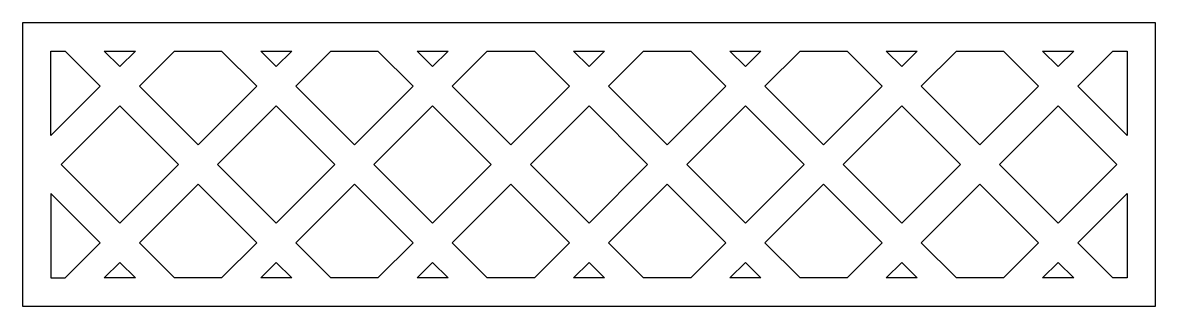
# Model space of a CAD drawing. Extents: x -100 to 100, y -25 to 25.
import ezdxf

# ---------------------------------------------------------------- set-up
doc = ezdxf.new("R2010")
doc.units = 0
doc.layers.add('LAYER_1', color=18, linetype='CONTINUOUS')

msp = doc.modelspace()

# ---------------------------------------------------------------- linework, layer by layer
at = {"layer": 'LAYER_1'}
for points in [[(-100, -25), (100, -25), (100, 25), (-100, 25)], [(-95, 20), (-92.49, 20), (-86.29, 13.81), (-95, 5.1)], [(-82.84, 17.26), (-85.58, 20), (-80.1, 20)], [(-58.68, 13.81), (-69.03, 3.45), (-79.39, 13.81), (-73.2, 20), (-64.87, 20)], [(-55.23, 17.26), (-57.97, 20), (-52.49, 20)], [(-31.07, 13.81), (-41.42, 3.45), (-51.78, 13.81), (-45.58, 20), (-37.26, 20)], [(-27.61, 17.26), (-30.36, 20), (-24.87, 20)], [(-3.45, 13.81), (-13.81, 3.45), (-24.16, 13.81), (-17.97, 20), (-9.64, 20)], [(0, 17.26), (-2.74, 20), (2.74, 20)], [(24.16, 13.81), (13.81, 3.45), (3.45, 13.81), (9.64, 20), (17.97, 20)], [(27.61, 17.26), (24.87, 20), (30.36, 20)], [(51.78, 13.81), (41.42, 3.45), (31.07, 13.81), (37.26, 20), (45.58, 20)], [(55.23, 17.26), (52.49, 20), (57.97, 20)], [(79.39, 13.81), (69.03, 3.45), (58.68, 13.81), (64.87, 20), (73.2, 20)], [(82.84, 17.26), (80.1, 20), (85.58, 20)], [(95, 5.1), (86.29, 13.81), (92.49, 20), (95, 20)], [(-72.49, 0), (-82.84, -10.35), (-93.2, 0), (-82.84, 10.36)], [(-44.87, 0), (-55.23, -10.35), (-65.58, 0), (-55.23, 10.36)], [(-17.26, 0), (-27.61, -10.35), (-37.97, 0), (-27.61, 10.36)], [(10.35, 0), (0, -10.35), (-10.35, 0), (0, 10.36)], [(37.97, 0), (27.61, -10.35), (17.26, 0), (27.61, 10.36)], [(65.58, 0), (55.23, -10.35), (44.87, 0), (55.23, 10.36)], [(93.2, 0), (82.84, -10.35), (72.49, 0), (82.84, 10.36)], [(-58.68, -13.8), (-64.87, -20), (-73.19, -20), (-79.39, -13.8), (-69.03, -3.45)], [(-31.07, -13.8), (-37.26, -20), (-45.58, -20), (-51.78, -13.8), (-41.42, -3.45)], [(-3.45, -13.8), (-9.65, -20), (-17.97, -20), (-24.16, -13.8), (-13.81, -3.45)], [(24.16, -13.8), (17.97, -20), (9.65, -20), (3.45, -13.8), (13.81, -3.45)], [(51.78, -13.8), (45.58, -20), (37.26, -20), (31.07, -13.8), (41.42, -3.45)], [(79.39, -13.8), (73.19, -20), (64.87, -20), (58.68, -13.8), (69.03, -3.45)], [(-95, -20), (-92.49, -20), (-86.29, -13.8), (-95, -5.1)], [(95, -20), (92.49, -20), (86.29, -13.8), (95, -5.1)], [(-80.1, -20), (-85.58, -20), (-82.84, -17.26)], [(-52.48, -20), (-57.97, -20), (-55.23, -17.26)], [(-24.87, -20), (-30.36, -20), (-27.61, -17.26)], [(2.74, -20), (-2.74, -20), (0, -17.26)], [(30.36, -20), (24.87, -20), (27.61, -17.26)], [(57.97, -20), (52.48, -20), (55.23, -17.26)], [(85.58, -20), (80.1, -20), (82.84, -17.26)]]:
    msp.add_lwpolyline(points, close=True, dxfattribs=at)

doc.saveas('drawing.dxf')
